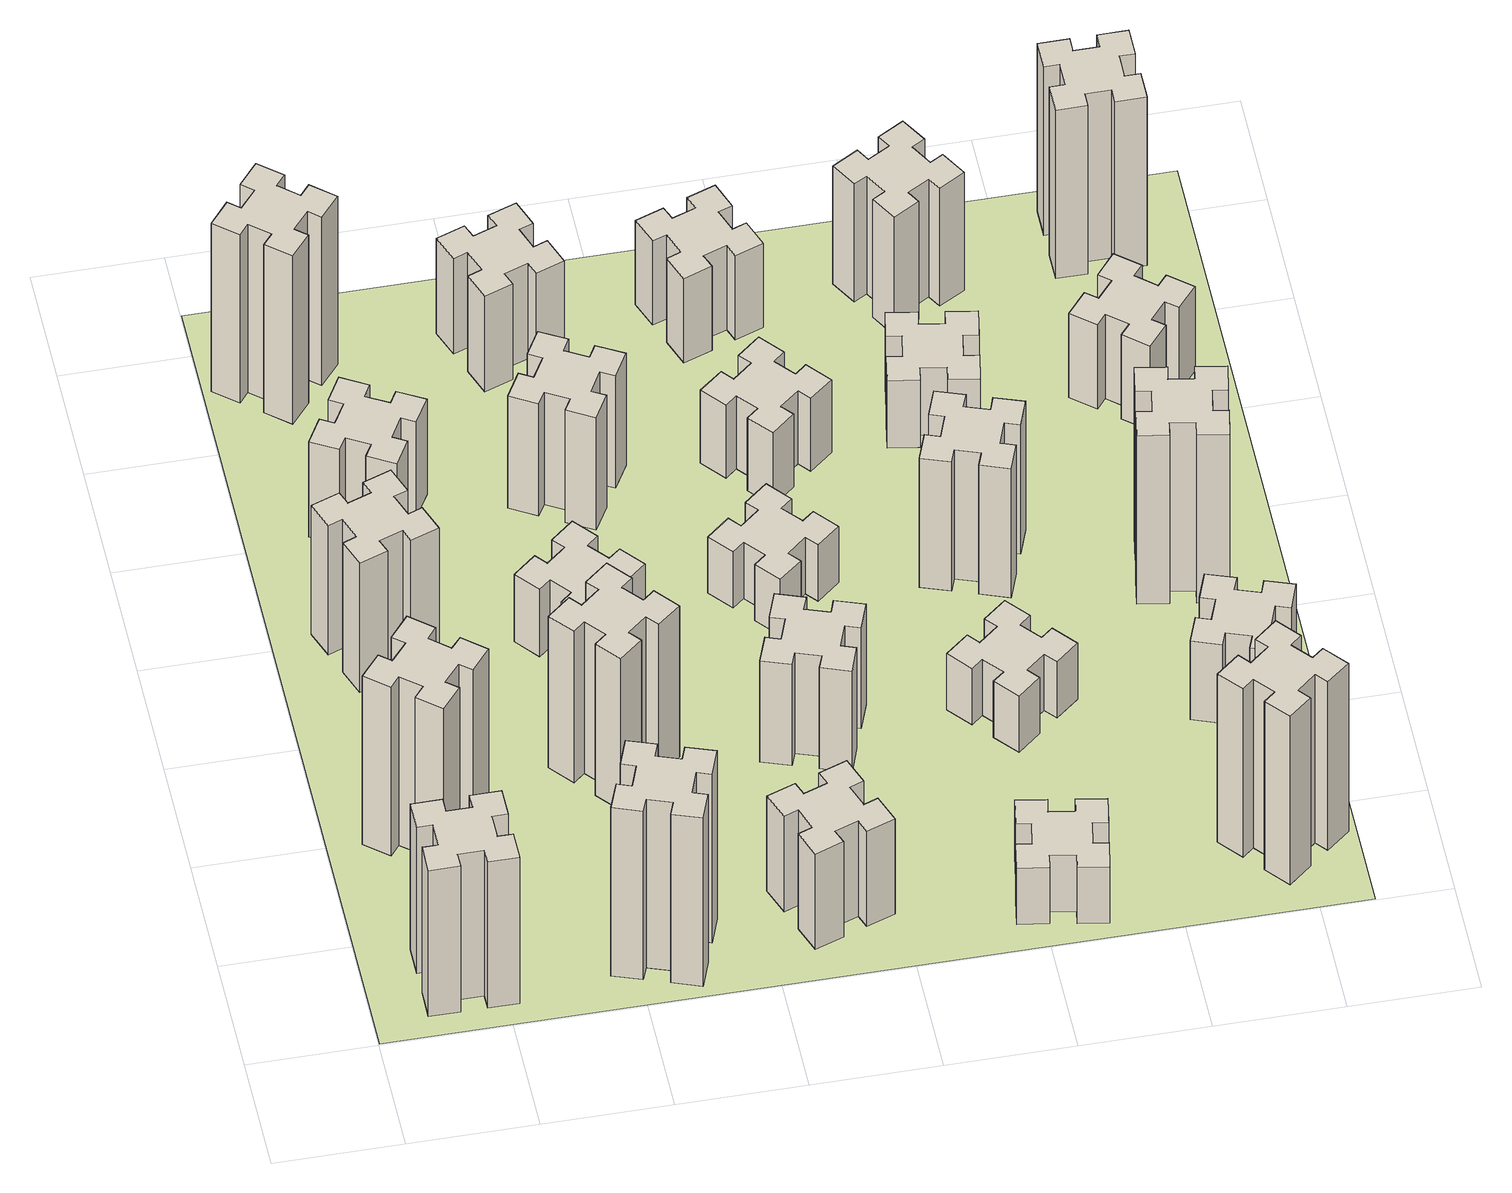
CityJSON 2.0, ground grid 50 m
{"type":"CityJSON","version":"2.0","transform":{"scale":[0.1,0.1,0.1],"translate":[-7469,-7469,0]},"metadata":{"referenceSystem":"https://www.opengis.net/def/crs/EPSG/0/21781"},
"CityObjects":{
"building1":{"type":"Building","attributes":{"class":"1000","function":"1000","usage":"1000","yearOfConstruction":2016,"roofType":"1000","measuredHeight":78,"storeysAboveGround":30,"storeysBelowGround":0},"geometry":[{"type":"Solid","lod":"1","boundaries":[[[[0,1,2,3,4,5,6,7,8,9,10,11,12,13,14,15,16,17,18,19]],[[17,16,20,21]],[[16,15,22,20]],[[15,14,23,22]],[[14,13,24,23]],[[13,12,25,24]],[[12,11,26,25]],[[11,10,27,26]],[[10,9,28,27]],[[9,8,29,28]],[[8,7,30,29]],[[7,6,31,30]],[[6,5,32,31]],[[5,4,33,32]],[[4,3,34,33]],[[3,2,35,34]],[[2,1,36,35]],[[1,0,37,36]],[[0,19,38,37]],[[19,18,39,38]],[[18,17,21,39]],[[24,25,26,27,28,29,30,31,32,33,34,35,36,37,38,39,21,20,22,23]]]]}]},
"building2":{"type":"Building","attributes":{"class":"1000","function":"1000","usage":"1000","yearOfConstruction":2016,"roofType":"1000","measuredHeight":90,"storeysAboveGround":30,"storeysBelowGround":0},"geometry":[{"type":"Solid","lod":"1","boundaries":[[[[40,41,42,43,44,45,46,47,48,49,50,51,52,53,54,55,56,57,58,59]],[[57,56,60,61]],[[56,55,62,60]],[[55,54,63,62]],[[54,53,64,63]],[[53,52,65,64]],[[52,51,66,65]],[[51,50,67,66]],[[50,49,68,67]],[[49,48,69,68]],[[48,47,70,69]],[[47,46,71,70]],[[46,45,72,71]],[[45,44,73,72]],[[44,43,74,73]],[[43,42,75,74]],[[42,41,76,75]],[[41,40,77,76]],[[40,59,78,77]],[[59,58,79,78]],[[58,57,61,79]],[[64,65,66,67,68,69,70,71,72,73,74,75,76,77,78,79,61,60,62,63]]]]}]},
"building3":{"type":"Building","attributes":{"class":"1000","function":"1000","usage":"1000","yearOfConstruction":2016,"roofType":"1000","measuredHeight":69,"storeysAboveGround":30,"storeysBelowGround":0},"geometry":[{"type":"Solid","lod":"1","boundaries":[[[[80,81,82,83,84,85,86,87,88,89,90,91,92,93,94,95,96,97,98,99]],[[97,96,100,101]],[[96,95,102,100]],[[95,94,103,102]],[[94,93,104,103]],[[93,92,105,104]],[[92,91,106,105]],[[91,90,107,106]],[[90,89,108,107]],[[89,88,109,108]],[[88,87,110,109]],[[87,86,111,110]],[[86,85,112,111]],[[85,84,113,112]],[[84,83,114,113]],[[83,82,115,114]],[[82,81,116,115]],[[81,80,117,116]],[[80,99,118,117]],[[99,98,119,118]],[[98,97,101,119]],[[104,105,106,107,108,109,110,111,112,113,114,115,116,117,118,119,101,100,102,103]]]]}]},
"building4":{"type":"Building","attributes":{"class":"1000","function":"1000","usage":"1000","yearOfConstruction":2016,"roofType":"1000","measuredHeight":90,"storeysAboveGround":30,"storeysBelowGround":0},"geometry":[{"type":"Solid","lod":"1","boundaries":[[[[120,121,122,123,124,125,126,127,128,129,130,131,132,133,134,135,136,137,138,139]],[[137,136,140,141]],[[136,135,142,140]],[[135,134,143,142]],[[134,133,144,143]],[[133,132,145,144]],[[132,131,146,145]],[[131,130,147,146]],[[130,129,148,147]],[[129,128,149,148]],[[128,127,150,149]],[[127,126,151,150]],[[126,125,152,151]],[[125,124,153,152]],[[124,123,154,153]],[[123,122,155,154]],[[122,121,156,155]],[[121,120,157,156]],[[120,139,158,157]],[[139,138,159,158]],[[138,137,141,159]],[[144,145,146,147,148,149,150,151,152,153,154,155,156,157,158,159,141,140,142,143]]]]}]},
"building5":{"type":"Building","attributes":{"class":"1000","function":"1000","usage":"1000","yearOfConstruction":2016,"roofType":"1000","measuredHeight":51,"storeysAboveGround":30,"storeysBelowGround":0},"geometry":[{"type":"Solid","lod":"1","boundaries":[[[[160,161,162,163,164,165,166,167,168,169,170,171,172,173,174,175,176,177,178,179]],[[177,176,180,181]],[[176,175,182,180]],[[175,174,183,182]],[[174,173,184,183]],[[173,172,185,184]],[[172,171,186,185]],[[171,170,187,186]],[[170,169,188,187]],[[169,168,189,188]],[[168,167,190,189]],[[167,166,191,190]],[[166,165,192,191]],[[165,164,193,192]],[[164,163,194,193]],[[163,162,195,194]],[[162,161,196,195]],[[161,160,197,196]],[[160,179,198,197]],[[179,178,199,198]],[[178,177,181,199]],[[184,185,186,187,188,189,190,191,192,193,194,195,196,197,198,199,181,180,182,183]]]]}]},
"building6":{"type":"Building","attributes":{"class":"1000","function":"1000","usage":"1000","yearOfConstruction":2016,"roofType":"1000","measuredHeight":90,"storeysAboveGround":30,"storeysBelowGround":0},"geometry":[{"type":"Solid","lod":"1","boundaries":[[[[200,201,202,203,204,205,206,207,208,209,210,211,212,213,214,215,216,217,218,219]],[[217,216,220,221]],[[216,215,222,220]],[[215,214,223,222]],[[214,213,224,223]],[[213,212,225,224]],[[212,211,226,225]],[[211,210,227,226]],[[210,209,228,227]],[[209,208,229,228]],[[208,207,230,229]],[[207,206,231,230]],[[206,205,232,231]],[[205,204,233,232]],[[204,203,234,233]],[[203,202,235,234]],[[202,201,236,235]],[[201,200,237,236]],[[200,219,238,237]],[[219,218,239,238]],[[218,217,221,239]],[[224,225,226,227,228,229,230,231,232,233,234,235,236,237,238,239,221,220,222,223]]]]}]},
"building7":{"type":"Building","attributes":{"class":"1000","function":"1000","usage":"1000","yearOfConstruction":2016,"roofType":"1000","measuredHeight":81,"storeysAboveGround":30,"storeysBelowGround":0},"geometry":[{"type":"Solid","lod":"1","boundaries":[[[[240,241,242,243,244,245,246,247,248,249,250,251,252,253,254,255,256,257,258,259]],[[257,256,260,261]],[[256,255,262,260]],[[255,254,263,262]],[[254,253,264,263]],[[253,252,265,264]],[[252,251,266,265]],[[251,250,267,266]],[[250,249,268,267]],[[249,248,269,268]],[[248,247,270,269]],[[247,246,271,270]],[[246,245,272,271]],[[245,244,273,272]],[[244,243,274,273]],[[243,242,275,274]],[[242,241,276,275]],[[241,240,277,276]],[[240,259,278,277]],[[259,258,279,278]],[[258,257,261,279]],[[264,265,266,267,268,269,270,271,272,273,274,275,276,277,278,279,261,260,262,263]]]]}]},
"building8":{"type":"Building","attributes":{"class":"1000","function":"1000","usage":"1000","yearOfConstruction":2016,"roofType":"1000","measuredHeight":36,"storeysAboveGround":30,"storeysBelowGround":0},"geometry":[{"type":"Solid","lod":"1","boundaries":[[[[280,281,282,283,284,285,286,287,288,289,290,291,292,293,294,295,296,297,298,299]],[[297,296,300,301]],[[296,295,302,300]],[[295,294,303,302]],[[294,293,304,303]],[[293,292,305,304]],[[292,291,306,305]],[[291,290,307,306]],[[290,289,308,307]],[[289,288,309,308]],[[288,287,310,309]],[[287,286,311,310]],[[286,285,312,311]],[[285,284,313,312]],[[284,283,314,313]],[[283,282,315,314]],[[282,281,316,315]],[[281,280,317,316]],[[280,299,318,317]],[[299,298,319,318]],[[298,297,301,319]],[[304,305,306,307,308,309,310,311,312,313,314,315,316,317,318,319,301,300,302,303]]]]}]},
"building9":{"type":"Building","attributes":{"class":"1000","function":"1000","usage":"1000","yearOfConstruction":2016,"roofType":"1000","measuredHeight":51,"storeysAboveGround":30,"storeysBelowGround":0},"geometry":[{"type":"Solid","lod":"1","boundaries":[[[[320,321,322,323,324,325,326,327,328,329,330,331,332,333,334,335,336,337,338,339]],[[337,336,340,341]],[[336,335,342,340]],[[335,334,343,342]],[[334,333,344,343]],[[333,332,345,344]],[[332,331,346,345]],[[331,330,347,346]],[[330,329,348,347]],[[329,328,349,348]],[[328,327,350,349]],[[327,326,351,350]],[[326,325,352,351]],[[325,324,353,352]],[[324,323,354,353]],[[323,322,355,354]],[[322,321,356,355]],[[321,320,357,356]],[[320,339,358,357]],[[339,338,359,358]],[[338,337,341,359]],[[344,345,346,347,348,349,350,351,352,353,354,355,356,357,358,359,341,340,342,343]]]]}]},
"building10":{"type":"Building","attributes":{"class":"1000","function":"1000","usage":"1000","yearOfConstruction":2016,"roofType":"1000","measuredHeight":60,"storeysAboveGround":30,"storeysBelowGround":0},"geometry":[{"type":"Solid","lod":"1","boundaries":[[[[360,361,362,363,364,365,366,367,368,369,370,371,372,373,374,375,376,377,378,379]],[[377,376,380,381]],[[376,375,382,380]],[[375,374,383,382]],[[374,373,384,383]],[[373,372,385,384]],[[372,371,386,385]],[[371,370,387,386]],[[370,369,388,387]],[[369,368,389,388]],[[368,367,390,389]],[[367,366,391,390]],[[366,365,392,391]],[[365,364,393,392]],[[364,363,394,393]],[[363,362,395,394]],[[362,361,396,395]],[[361,360,397,396]],[[360,379,398,397]],[[379,378,399,398]],[[378,377,381,399]],[[384,385,386,387,388,389,390,391,392,393,394,395,396,397,398,399,381,380,382,383]]]]}]},
"building11":{"type":"Building","attributes":{"class":"1000","function":"1000","usage":"1000","yearOfConstruction":2016,"roofType":"1000","measuredHeight":51,"storeysAboveGround":30,"storeysBelowGround":0},"geometry":[{"type":"Solid","lod":"1","boundaries":[[[[400,401,402,403,404,405,406,407,408,409,410,411,412,413,414,415,416,417,418,419]],[[417,416,420,421]],[[416,415,422,420]],[[415,414,423,422]],[[414,413,424,423]],[[413,412,425,424]],[[412,411,426,425]],[[411,410,427,426]],[[410,409,428,427]],[[409,408,429,428]],[[408,407,430,429]],[[407,406,431,430]],[[406,405,432,431]],[[405,404,433,432]],[[404,403,434,433]],[[403,402,435,434]],[[402,401,436,435]],[[401,400,437,436]],[[400,419,438,437]],[[419,418,439,438]],[[418,417,421,439]],[[424,425,426,427,428,429,430,431,432,433,434,435,436,437,438,439,421,420,422,423]]]]}]},
"building12":{"type":"Building","attributes":{"class":"1000","function":"1000","usage":"1000","yearOfConstruction":2016,"roofType":"1000","measuredHeight":54,"storeysAboveGround":30,"storeysBelowGround":0},"geometry":[{"type":"Solid","lod":"1","boundaries":[[[[440,441,442,443,444,445,446,447,448,449,450,451,452,453,454,455,456,457,458,459]],[[457,456,460,461]],[[456,455,462,460]],[[455,454,463,462]],[[454,453,464,463]],[[453,452,465,464]],[[452,451,466,465]],[[451,450,467,466]],[[450,449,468,467]],[[449,448,469,468]],[[448,447,470,469]],[[447,446,471,470]],[[446,445,472,471]],[[445,444,473,472]],[[444,443,474,473]],[[443,442,475,474]],[[442,441,476,475]],[[441,440,477,476]],[[440,459,478,477]],[[459,458,479,478]],[[458,457,461,479]],[[464,465,466,467,468,469,470,471,472,473,474,475,476,477,478,479,461,460,462,463]]]]}]},
"building13":{"type":"Building","attributes":{"class":"1000","function":"1000","usage":"1000","yearOfConstruction":2016,"roofType":"1000","measuredHeight":30,"storeysAboveGround":30,"storeysBelowGround":0},"geometry":[{"type":"Solid","lod":"1","boundaries":[[[[480,481,482,483,484,485,486,487,488,489,490,491,492,493,494,495,496,497,498,499]],[[497,496,500,501]],[[496,495,502,500]],[[495,494,503,502]],[[494,493,504,503]],[[493,492,505,504]],[[492,491,506,505]],[[491,490,507,506]],[[490,489,508,507]],[[489,488,509,508]],[[488,487,510,509]],[[487,486,511,510]],[[486,485,512,511]],[[485,484,513,512]],[[484,483,514,513]],[[483,482,515,514]],[[482,481,516,515]],[[481,480,517,516]],[[480,499,518,517]],[[499,498,519,518]],[[498,497,501,519]],[[504,505,506,507,508,509,510,511,512,513,514,515,516,517,518,519,501,500,502,503]]]]}]},
"building14":{"type":"Building","attributes":{"class":"1000","function":"1000","usage":"1000","yearOfConstruction":2016,"roofType":"1000","measuredHeight":30,"storeysAboveGround":30,"storeysBelowGround":0},"geometry":[{"type":"Solid","lod":"1","boundaries":[[[[520,521,522,523,524,525,526,527,528,529,530,531,532,533,534,535,536,537,538,539]],[[537,536,540,541]],[[536,535,542,540]],[[535,534,543,542]],[[534,533,544,543]],[[533,532,545,544]],[[532,531,546,545]],[[531,530,547,546]],[[530,529,548,547]],[[529,528,549,548]],[[528,527,550,549]],[[527,526,551,550]],[[526,525,552,551]],[[525,524,553,552]],[[524,523,554,553]],[[523,522,555,554]],[[522,521,556,555]],[[521,520,557,556]],[[520,539,558,557]],[[539,538,559,558]],[[538,537,541,559]],[[544,545,546,547,548,549,550,551,552,553,554,555,556,557,558,559,541,540,542,543]]]]}]},
"building15":{"type":"Building","attributes":{"class":"1000","function":"1000","usage":"1000","yearOfConstruction":2016,"roofType":"1000","measuredHeight":39,"storeysAboveGround":30,"storeysBelowGround":0},"geometry":[{"type":"Solid","lod":"1","boundaries":[[[[560,561,562,563,564,565,566,567,568,569,570,571,572,573,574,575,576,577,578,579]],[[577,576,580,581]],[[576,575,582,580]],[[575,574,583,582]],[[574,573,584,583]],[[573,572,585,584]],[[572,571,586,585]],[[571,570,587,586]],[[570,569,588,587]],[[569,568,589,588]],[[568,567,590,589]],[[567,566,591,590]],[[566,565,592,591]],[[565,564,593,592]],[[564,563,594,593]],[[563,562,595,594]],[[562,561,596,595]],[[561,560,597,596]],[[560,579,598,597]],[[579,578,599,598]],[[578,577,581,599]],[[584,585,586,587,588,589,590,591,592,593,594,595,596,597,598,599,581,580,582,583]]]]}]},
"building16":{"type":"Building","attributes":{"class":"1000","function":"1000","usage":"1000","yearOfConstruction":2016,"roofType":"1000","measuredHeight":45,"storeysAboveGround":30,"storeysBelowGround":0},"geometry":[{"type":"Solid","lod":"1","boundaries":[[[[600,601,602,603,604,605,606,607,608,609,610,611,612,613,614,615,616,617,618,619]],[[617,616,620,621]],[[616,615,622,620]],[[615,614,623,622]],[[614,613,624,623]],[[613,612,625,624]],[[612,611,626,625]],[[611,610,627,626]],[[610,609,628,627]],[[609,608,629,628]],[[608,607,630,629]],[[607,606,631,630]],[[606,605,632,631]],[[605,604,633,632]],[[604,603,634,633]],[[603,602,635,634]],[[602,601,636,635]],[[601,600,637,636]],[[600,619,638,637]],[[619,618,639,638]],[[618,617,621,639]],[[624,625,626,627,628,629,630,631,632,633,634,635,636,637,638,639,621,620,622,623]]]]}]},
"building17":{"type":"Building","attributes":{"class":"1000","function":"1000","usage":"1000","yearOfConstruction":2016,"roofType":"1000","measuredHeight":30,"storeysAboveGround":30,"storeysBelowGround":0},"geometry":[{"type":"Solid","lod":"1","boundaries":[[[[640,641,642,643,644,645,646,647,648,649,650,651,652,653,654,655,656,657,658,659]],[[657,656,660,661]],[[656,655,662,660]],[[655,654,663,662]],[[654,653,664,663]],[[653,652,665,664]],[[652,651,666,665]],[[651,650,667,666]],[[650,649,668,667]],[[649,648,669,668]],[[648,647,670,669]],[[647,646,671,670]],[[646,645,672,671]],[[645,644,673,672]],[[644,643,674,673]],[[643,642,675,674]],[[642,641,676,675]],[[641,640,677,676]],[[640,659,678,677]],[[659,658,679,678]],[[658,657,661,679]],[[664,665,666,667,668,669,670,671,672,673,674,675,676,677,678,679,661,660,662,663]]]]}]},
"building18":{"type":"Building","attributes":{"class":"1000","function":"1000","usage":"1000","yearOfConstruction":2016,"roofType":"1000","measuredHeight":69,"storeysAboveGround":30,"storeysBelowGround":0},"geometry":[{"type":"Solid","lod":"1","boundaries":[[[[680,681,682,683,684,685,686,687,688,689,690,691,692,693,694,695,696,697,698,699]],[[697,696,700,701]],[[696,695,702,700]],[[695,694,703,702]],[[694,693,704,703]],[[693,692,705,704]],[[692,691,706,705]],[[691,690,707,706]],[[690,689,708,707]],[[689,688,709,708]],[[688,687,710,709]],[[687,686,711,710]],[[686,685,712,711]],[[685,684,713,712]],[[684,683,714,713]],[[683,682,715,714]],[[682,681,716,715]],[[681,680,717,716]],[[680,699,718,717]],[[699,698,719,718]],[[698,697,701,719]],[[704,705,706,707,708,709,710,711,712,713,714,715,716,717,718,719,701,700,702,703]]]]}]},
"building19":{"type":"Building","attributes":{"class":"1000","function":"1000","usage":"1000","yearOfConstruction":2016,"roofType":"1000","measuredHeight":36,"storeysAboveGround":30,"storeysBelowGround":0},"geometry":[{"type":"Solid","lod":"1","boundaries":[[[[720,721,722,723,724,725,726,727,728,729,730,731,732,733,734,735,736,737,738,739]],[[737,736,740,741]],[[736,735,742,740]],[[735,734,743,742]],[[734,733,744,743]],[[733,732,745,744]],[[732,731,746,745]],[[731,730,747,746]],[[730,729,748,747]],[[729,728,749,748]],[[728,727,750,749]],[[727,726,751,750]],[[726,725,752,751]],[[725,724,753,752]],[[724,723,754,753]],[[723,722,755,754]],[[722,721,756,755]],[[721,720,757,756]],[[720,739,758,757]],[[739,738,759,758]],[[738,737,741,759]],[[744,745,746,747,748,749,750,751,752,753,754,755,756,757,758,759,741,740,742,743]]]]}]},
"building20":{"type":"Building","attributes":{"class":"1000","function":"1000","usage":"1000","yearOfConstruction":2016,"roofType":"1000","measuredHeight":90,"storeysAboveGround":30,"storeysBelowGround":0},"geometry":[{"type":"Solid","lod":"1","boundaries":[[[[760,761,762,763,764,765,766,767,768,769,770,771,772,773,774,775,776,777,778,779]],[[777,776,780,781]],[[776,775,782,780]],[[775,774,783,782]],[[774,773,784,783]],[[773,772,785,784]],[[772,771,786,785]],[[771,770,787,786]],[[770,769,788,787]],[[769,768,789,788]],[[768,767,790,789]],[[767,766,791,790]],[[766,765,792,791]],[[765,764,793,792]],[[764,763,794,793]],[[763,762,795,794]],[[762,761,796,795]],[[761,760,797,796]],[[760,779,798,797]],[[779,778,799,798]],[[778,777,781,799]],[[784,785,786,787,788,789,790,791,792,793,794,795,796,797,798,799,781,780,782,783]]]]}]},
"building21":{"type":"Building","attributes":{"class":"1000","function":"1000","usage":"1000","yearOfConstruction":2016,"roofType":"1000","measuredHeight":63,"storeysAboveGround":30,"storeysBelowGround":0},"geometry":[{"type":"Solid","lod":"1","boundaries":[[[[800,801,802,803,804,805,806,807,808,809,810,811,812,813,814,815,816,817,818,819]],[[817,816,820,821]],[[816,815,822,820]],[[815,814,823,822]],[[814,813,824,823]],[[813,812,825,824]],[[812,811,826,825]],[[811,810,827,826]],[[810,809,828,827]],[[809,808,829,828]],[[808,807,830,829]],[[807,806,831,830]],[[806,805,832,831]],[[805,804,833,832]],[[804,803,834,833]],[[803,802,835,834]],[[802,801,836,835]],[[801,800,837,836]],[[800,819,838,837]],[[819,818,839,838]],[[818,817,821,839]],[[824,825,826,827,828,829,830,831,832,833,834,835,836,837,838,839,821,820,822,823]]]]}]},
"building22":{"type":"Building","attributes":{"class":"1000","function":"1000","usage":"1000","yearOfConstruction":2016,"roofType":"1000","measuredHeight":42,"storeysAboveGround":30,"storeysBelowGround":0},"geometry":[{"type":"Solid","lod":"1","boundaries":[[[[840,841,842,843,844,845,846,847,848,849,850,851,852,853,854,855,856,857,858,859]],[[857,856,860,861]],[[856,855,862,860]],[[855,854,863,862]],[[854,853,864,863]],[[853,852,865,864]],[[852,851,866,865]],[[851,850,867,866]],[[850,849,868,867]],[[849,848,869,868]],[[848,847,870,869]],[[847,846,871,870]],[[846,845,872,871]],[[845,844,873,872]],[[844,843,874,873]],[[843,842,875,874]],[[842,841,876,875]],[[841,840,877,876]],[[840,859,878,877]],[[859,858,879,878]],[[858,857,861,879]],[[864,865,866,867,868,869,870,871,872,873,874,875,876,877,878,879,861,860,862,863]]]]}]},
"building23":{"type":"Building","attributes":{"class":"1000","function":"1000","usage":"1000","yearOfConstruction":2016,"roofType":"1000","measuredHeight":90,"storeysAboveGround":30,"storeysBelowGround":0},"geometry":[{"type":"Solid","lod":"1","boundaries":[[[[880,881,882,883,884,885,886,887,888,889,890,891,892,893,894,895,896,897,898,899]],[[897,896,900,901]],[[896,895,902,900]],[[895,894,903,902]],[[894,893,904,903]],[[893,892,905,904]],[[892,891,906,905]],[[891,890,907,906]],[[890,889,908,907]],[[889,888,909,908]],[[888,887,910,909]],[[887,886,911,910]],[[886,885,912,911]],[[885,884,913,912]],[[884,883,914,913]],[[883,882,915,914]],[[882,881,916,915]],[[881,880,917,916]],[[880,899,918,917]],[[899,898,919,918]],[[898,897,901,919]],[[904,905,906,907,908,909,910,911,912,913,914,915,916,917,918,919,901,900,902,903]]]]}]},
"building24":{"type":"Building","attributes":{"class":"1000","function":"1000","usage":"1000","yearOfConstruction":2016,"roofType":"1000","measuredHeight":45,"storeysAboveGround":30,"storeysBelowGround":0},"geometry":[{"type":"Solid","lod":"1","boundaries":[[[[920,921,922,923,924,925,926,927,928,929,930,931,932,933,934,935,936,937,938,939]],[[937,936,940,941]],[[936,935,942,940]],[[935,934,943,942]],[[934,933,944,943]],[[933,932,945,944]],[[932,931,946,945]],[[931,930,947,946]],[[930,929,948,947]],[[929,928,949,948]],[[928,927,950,949]],[[927,926,951,950]],[[926,925,952,951]],[[925,924,953,952]],[[924,923,954,953]],[[923,922,955,954]],[[922,921,956,955]],[[921,920,957,956]],[[920,939,958,957]],[[939,938,959,958]],[[938,937,941,959]],[[944,945,946,947,948,949,950,951,952,953,954,955,956,957,958,959,941,940,942,943]]]]}]},
"building25":{"type":"Building","attributes":{"class":"1000","function":"1000","usage":"1000","yearOfConstruction":2016,"roofType":"1000","measuredHeight":90,"storeysAboveGround":30,"storeysBelowGround":0},"geometry":[{"type":"Solid","lod":"1","boundaries":[[[[960,961,962,963,964,965,966,967,968,969,970,971,972,973,974,975,976,977,978,979]],[[977,976,980,981]],[[976,975,982,980]],[[975,974,983,982]],[[974,973,984,983]],[[973,972,985,984]],[[972,971,986,985]],[[971,970,987,986]],[[970,969,988,987]],[[969,968,989,988]],[[968,967,990,989]],[[967,966,991,990]],[[966,965,992,991]],[[965,964,993,992]],[[964,963,994,993]],[[963,962,995,994]],[[962,961,996,995]],[[961,960,997,996]],[[960,979,998,997]],[[979,978,999,998]],[[978,977,981,999]],[[984,985,986,987,988,989,990,991,992,993,994,995,996,997,998,999,981,980,982,983]]]]}]},
"landuse1":{"type":"LandUse","attributes":{"name":"plot1","function":"1010"},"geometry":[{"type":"MultiSurface","lod":"1","boundaries":[[[1000,1001,1002,1003]]]}]}
},
"vertices":[
[265,325,0],[265,225,0],[205,225,0],[205,105,0],[325,105,0],[325,165,0],[425,165,0],[425,105,0],[545,105,0],[545,225,0],[485,225,0],[485,325,0],[545,325,0],[545,445,0],[425,445,0],[425,385,0],[325,385,0],[325,445,0],[205,445,0],[205,325,0],[325,385,780],[325,445,780],[425,385,780],[425,445,780],[545,445,780],[545,325,780],[485,325,780],[485,225,780],[545,225,780],[545,105,780],[425,105,780],[425,165,780],[325,165,780],[325,105,780],[205,105,780],[205,225,780],[265,225,780],[265,325,780],[205,325,780],[205,445,780],
[484,1067,0],[408,1132,0],[446,1178,0],[354,1255,0],[277,1163,0],[323,1124,0],[259,1048,0],[213,1086,0],[136,994,0],[228,917,0],[266,963,0],[343,899,0],[304,853,0],[396,776,0],[473,868,0],[427,906,0],[492,983,0],[538,944,0],[615,1036,0],[523,1113,0],[492,983,900],[538,944,900],[427,906,900],[473,868,900],[396,776,900],[304,853,900],[343,899,900],[266,963,900],[228,917,900],[136,994,900],[213,1086,900],[259,1048,900],[323,1124,900],[277,1163,900],[354,1255,900],[446,1178,900],[408,1132,900],[484,1067,900],[523,1113,900],[615,1036,900],
[366,1835,0],[460,1869,0],[480,1813,0],[593,1854,0],[552,1967,0],[496,1946,0],[462,2040,0],[518,2060,0],[477,2173,0],[364,2132,0],[385,2076,0],[291,2042,0],[270,2098,0],[157,2057,0],[199,1944,0],[255,1965,0],[289,1871,0],[233,1850,0],[274,1737,0],[387,1779,0],[289,1871,690],[233,1850,690],[255,1965,690],[199,1944,690],[157,2057,690],[270,2098,690],[291,2042,690],[385,2076,690],[364,2132,690],[477,2173,690],[518,2060,690],[462,2040,690],[496,1946,690],[552,1967,690],[593,1854,690],[480,1813,690],[460,1869,690],[366,1835,690],[387,1779,690],[274,1737,690],
[1029,360,0],[995,266,0],[939,287,0],[897,174,0],[1010,133,0],[1031,189,0],[1125,155,0],[1104,99,0],[1217,57,0],[1258,170,0],[1202,191,0],[1236,285,0],[1292,264,0],[1333,377,0],[1220,418,0],[1200,362,0],[1106,396,0],[1127,452,0],[1014,493,0],[973,380,0],[1106,396,900],[1127,452,900],[1200,362,900],[1220,418,900],[1333,377,900],[1292,264,900],[1236,285,900],[1202,191,900],[1258,170,900],[1217,57,900],[1104,99,900],[1125,155,900],[1031,189,900],[1010,133,900],[897,174,900],[939,287,900],[995,266,900],[1029,360,900],[973,380,900],[1014,493,900],
[546,2497,0],[596,2584,0],[648,2554,0],[708,2658,0],[604,2718,0],[574,2666,0],[487,2716,0],[517,2768,0],[413,2828,0],[353,2724,0],[405,2694,0],[355,2607,0],[303,2637,0],[243,2533,0],[347,2473,0],[377,2525,0],[464,2475,0],[434,2423,0],[538,2363,0],[598,2467,0],[464,2475,510],[434,2423,510],[377,2525,510],[347,2473,510],[243,2533,510],[303,2637,510],[355,2607,510],[405,2694,510],[353,2724,510],[413,2828,510],[517,2768,510],[487,2716,510],[574,2666,510],[604,2718,510],[708,2658,510],[648,2554,510],[596,2584,510],[546,2497,510],[598,2467,510],[538,2363,510],
[384,3387,0],[308,3452,0],[346,3498,0],[254,3575,0],[177,3483,0],[223,3444,0],[159,3368,0],[113,3406,0],[36,3314,0],[128,3237,0],[166,3283,0],[243,3219,0],[204,3173,0],[296,3096,0],[373,3188,0],[327,3226,0],[392,3303,0],[438,3264,0],[515,3356,0],[423,3433,0],[392,3303,900],[438,3264,900],[327,3226,900],[373,3188,900],[296,3096,900],[204,3173,900],[243,3219,900],[166,3283,900],[128,3237,900],[36,3314,900],[113,3406,900],[159,3368,900],[223,3444,900],[177,3483,900],[254,3575,900],[346,3498,900],[308,3452,900],[384,3387,900],[423,3433,900],[515,3356,900],
[1083,1332,0],[1006,1267,0],[968,1313,0],[876,1236,0],[953,1144,0],[999,1183,0],[1063,1106,0],[1017,1068,0],[1094,976,0],[1186,1053,0],[1148,1099,0],[1224,1163,0],[1263,1117,0],[1355,1194,0],[1278,1286,0],[1232,1248,0],[1167,1324,0],[1213,1363,0],[1136,1455,0],[1044,1378,0],[1167,1324,810],[1213,1363,810],[1232,1248,810],[1278,1286,810],[1355,1194,810],[1263,1117,810],[1224,1163,810],[1148,1099,810],[1186,1053,810],[1094,976,810],[1017,1068,810],[1063,1106,810],[999,1183,810],[953,1144,810],[876,1236,810],[968,1313,810],[1006,1267,810],[1083,1332,810],[1044,1378,810],[1136,1455,810],
[1083,1972,0],[1006,1907,0],[968,1953,0],[876,1876,0],[953,1784,0],[999,1823,0],[1063,1746,0],[1017,1708,0],[1094,1616,0],[1186,1693,0],[1148,1739,0],[1224,1803,0],[1263,1757,0],[1355,1834,0],[1278,1926,0],[1232,1888,0],[1167,1964,0],[1213,2003,0],[1136,2095,0],[1044,2018,0],[1167,1964,360],[1213,2003,360],[1232,1888,360],[1278,1926,360],[1355,1834,360],[1263,1757,360],[1224,1803,360],[1148,1739,360],[1186,1693,360],[1094,1616,360],[1017,1708,360],[1063,1746,360],[999,1823,360],[953,1784,360],[876,1876,360],[968,1953,360],[1006,1907,360],[1083,1972,360],[1044,2018,360],[1136,2095,360],
[1765,496,0],[1671,462,0],[1650,518,0],[1537,477,0],[1579,364,0],[1635,385,0],[1669,291,0],[1613,270,0],[1654,157,0],[1767,199,0],[1746,255,0],[1840,289,0],[1860,233,0],[1973,274,0],[1932,387,0],[1876,366,0],[1842,460,0],[1898,480,0],[1857,593,0],[1744,552,0],[1842,460,510],[1898,480,510],[1876,366,510],[1932,387,510],[1973,274,510],[1860,233,510],[1840,289,510],[1746,255,510],[1767,199,510],[1654,157,510],[1613,270,510],[1669,291,510],[1635,385,510],[1579,364,510],[1537,477,510],[1650,518,510],[1671,462,510],[1765,496,510],[1744,552,510],[1857,593,510],
[1314,2666,0],[1227,2716,0],[1257,2768,0],[1153,2828,0],[1093,2724,0],[1145,2694,0],[1095,2607,0],[1043,2637,0],[983,2533,0],[1087,2473,0],[1117,2525,0],[1204,2475,0],[1174,2423,0],[1278,2363,0],[1338,2467,0],[1286,2497,0],[1336,2584,0],[1388,2554,0],[1448,2658,0],[1344,2718,0],[1336,2584,600],[1388,2554,600],[1286,2497,600],[1338,2467,600],[1278,2363,600],[1174,2423,600],[1204,2475,600],[1117,2525,600],[1087,2473,600],[983,2533,600],[1043,2637,600],[1095,2607,600],[1145,2694,600],[1093,2724,600],[1153,2828,600],[1257,2768,600],[1227,2716,600],[1314,2666,600],[1344,2718,600],[1448,2658,600],
[1125,3456,0],[1031,3422,0],[1010,3478,0],[897,3437,0],[939,3324,0],[995,3345,0],[1029,3251,0],[973,3230,0],[1014,3117,0],[1127,3159,0],[1106,3215,0],[1200,3249,0],[1220,3193,0],[1333,3234,0],[1292,3347,0],[1236,3326,0],[1202,3420,0],[1258,3440,0],[1217,3553,0],[1104,3512,0],[1202,3420,510],[1258,3440,510],[1236,3326,510],[1292,3347,510],[1333,3234,510],[1220,3193,510],[1200,3249,510],[1106,3215,510],[1127,3159,510],[1014,3117,510],[973,3230,510],[1029,3251,510],[995,3345,510],[939,3324,510],[897,3437,510],[1010,3478,510],[1031,3422,510],[1125,3456,510],[1104,3512,510],[1217,3553,510],
[1769,1300,0],[1735,1206,0],[1679,1227,0],[1637,1114,0],[1750,1073,0],[1771,1129,0],[1865,1095,0],[1844,1039,0],[1957,997,0],[1998,1110,0],[1942,1131,0],[1976,1225,0],[2032,1204,0],[2073,1317,0],[1960,1358,0],[1940,1302,0],[1846,1336,0],[1867,1392,0],[1754,1433,0],[1713,1320,0],[1846,1336,540],[1867,1392,540],[1940,1302,540],[1960,1358,540],[2073,1317,540],[2032,1204,540],[1976,1225,540],[1942,1131,540],[1998,1110,540],[1957,997,540],[1844,1039,540],[1865,1095,540],[1771,1129,540],[1750,1073,540],[1637,1114,540],[1679,1227,540],[1735,1206,540],[1769,1300,540],[1713,1320,540],[1754,1433,540],
[1972,1988,0],[1907,2064,0],[1953,2103,0],[1876,2195,0],[1784,2118,0],[1823,2072,0],[1746,2007,0],[1708,2053,0],[1616,1976,0],[1693,1884,0],[1739,1923,0],[1803,1846,0],[1757,1808,0],[1834,1716,0],[1926,1793,0],[1888,1839,0],[1964,1903,0],[2003,1857,0],[2095,1934,0],[2018,2026,0],[1964,1903,300],[2003,1857,300],[1888,1839,300],[1926,1793,300],[1834,1716,300],[1757,1808,300],[1803,1846,300],[1739,1923,300],[1693,1884,300],[1616,1976,300],[1708,2053,300],[1746,2007,300],[1823,2072,300],[1784,2118,300],[1876,2195,300],[1953,2103,300],[1907,2064,300],[1972,1988,300],[2018,2026,300],[2095,1934,300],
[2496,344,0],[2478,245,0],[2419,256,0],[2398,137,0],[2517,117,0],[2527,176,0],[2625,158,0],[2615,99,0],[2733,78,0],[2754,197,0],[2695,207,0],[2712,305,0],[2771,295,0],[2792,413,0],[2674,434,0],[2664,375,0],[2565,392,0],[2576,451,0],[2457,472,0],[2437,354,0],[2565,392,300],[2576,451,300],[2664,375,300],[2674,434,300],[2792,413,300],[2771,295,300],[2712,305,300],[2695,207,300],[2754,197,300],[2733,78,300],[2615,99,300],[2625,158,300],[2527,176,300],[2517,117,300],[2398,137,300],[2419,256,300],[2478,245,300],[2496,344,300],[2437,354,300],[2457,472,300],
[1988,2479,0],[2064,2543,0],[2103,2497,0],[2195,2574,0],[2118,2666,0],[2072,2628,0],[2007,2704,0],[2053,2743,0],[1976,2835,0],[1884,2758,0],[1923,2712,0],[1846,2647,0],[1808,2693,0],[1716,2616,0],[1793,2524,0],[1839,2563,0],[1903,2486,0],[1857,2448,0],[1934,2356,0],[2026,2433,0],[1903,2486,390],[1857,2448,390],[1839,2563,390],[1793,2524,390],[1716,2616,390],[1808,2693,390],[1846,2647,390],[1923,2712,390],[1884,2758,390],[1976,2835,390],[2053,2743,390],[2007,2704,390],[2072,2628,390],[2118,2666,390],[2195,2574,390],[2103,2497,390],[2064,2543,390],[1988,2479,390],[2026,2433,390],[1934,2356,390],
[1865,3456,0],[1771,3422,0],[1750,3478,0],[1637,3437,0],[1679,3324,0],[1735,3345,0],[1769,3251,0],[1713,3230,0],[1754,3117,0],[1867,3159,0],[1846,3215,0],[1940,3249,0],[1960,3193,0],[2073,3234,0],[2032,3347,0],[1976,3326,0],[1942,3420,0],[1998,3440,0],[1957,3553,0],[1844,3512,0],[1942,3420,450],[1998,3440,450],[1976,3326,450],[2032,3347,450],[2073,3234,450],[1960,3193,450],[1940,3249,450],[1846,3215,450],[1867,3159,450],[1754,3117,450],[1713,3230,450],[1769,3251,450],[1735,3345,450],[1679,3324,450],[1637,3437,450],[1750,3478,450],[1771,3422,450],[1865,3456,450],[1844,3512,450],[1957,3553,450],
[2628,1099,0],[2704,1163,0],[2743,1117,0],[2835,1194,0],[2758,1286,0],[2712,1248,0],[2647,1324,0],[2693,1363,0],[2616,1455,0],[2524,1378,0],[2563,1332,0],[2486,1267,0],[2448,1313,0],[2356,1236,0],[2433,1144,0],[2479,1183,0],[2543,1106,0],[2497,1068,0],[2574,976,0],[2666,1053,0],[2543,1106,300],[2497,1068,300],[2479,1183,300],[2433,1144,300],[2356,1236,300],[2448,1313,300],[2486,1267,300],[2563,1332,300],[2524,1378,300],[2616,1455,300],[2693,1363,300],[2647,1324,300],[2712,1248,300],[2758,1286,300],[2835,1194,300],[2743,1117,300],[2704,1163,300],[2628,1099,300],[2666,1053,300],[2574,976,300],
[2682,1871,0],[2716,1965,0],[2772,1944,0],[2813,2057,0],[2700,2098,0],[2680,2042,0],[2586,2076,0],[2607,2132,0],[2494,2173,0],[2453,2060,0],[2509,2040,0],[2475,1946,0],[2419,1967,0],[2377,1854,0],[2490,1813,0],[2511,1869,0],[2605,1835,0],[2584,1779,0],[2697,1737,0],[2738,1850,0],[2605,1835,690],[2584,1779,690],[2511,1869,690],[2490,1813,690],[2377,1854,690],[2419,1967,690],[2475,1946,690],[2509,2040,690],[2453,2060,690],[2494,2173,690],[2607,2132,690],[2586,2076,690],[2680,2042,690],[2700,2098,690],[2813,2057,690],[2772,1944,690],[2716,1965,690],[2682,1871,690],[2738,1850,690],[2697,1737,690],
[2664,2795,0],[2565,2812,0],[2576,2871,0],[2457,2892,0],[2437,2774,0],[2496,2764,0],[2478,2665,0],[2419,2676,0],[2398,2557,0],[2517,2537,0],[2527,2596,0],[2625,2578,0],[2615,2519,0],[2733,2498,0],[2754,2617,0],[2695,2627,0],[2712,2725,0],[2771,2715,0],[2792,2833,0],[2674,2854,0],[2712,2725,360],[2771,2715,360],[2695,2627,360],[2754,2617,360],[2733,2498,360],[2615,2519,360],[2625,2578,360],[2527,2596,360],[2517,2537,360],[2398,2557,360],[2419,2676,360],[2478,2665,360],[2496,2764,360],[2437,2774,360],[2457,2892,360],[2576,2871,360],[2565,2812,360],[2664,2795,360],[2674,2854,360],[2792,2833,360],
[3468,259,0],[3544,323,0],[3583,277,0],[3675,354,0],[3598,446,0],[3552,408,0],[3487,484,0],[3533,523,0],[3456,615,0],[3364,538,0],[3403,492,0],[3326,427,0],[3288,473,0],[3196,396,0],[3273,304,0],[3319,343,0],[3383,266,0],[3337,228,0],[3414,136,0],[3506,213,0],[3383,266,900],[3337,228,900],[3319,343,900],[3273,304,900],[3196,396,900],[3288,473,900],[3326,427,900],[3403,492,900],[3364,538,900],[3456,615,900],[3533,523,900],[3487,484,900],[3552,408,900],[3598,446,900],[3675,354,900],[3583,277,900],[3544,323,900],[3468,259,900],[3506,213,900],[3414,136,900],
[2716,3347,0],[2666,3434,0],[2718,3464,0],[2658,3568,0],[2554,3508,0],[2584,3456,0],[2497,3406,0],[2467,3458,0],[2363,3398,0],[2423,3294,0],[2475,3324,0],[2525,3237,0],[2473,3207,0],[2533,3103,0],[2637,3163,0],[2607,3215,0],[2694,3265,0],[2724,3213,0],[2828,3273,0],[2768,3377,0],[2694,3265,630],[2724,3213,630],[2607,3215,630],[2637,3163,630],[2533,3103,630],[2473,3207,630],[2525,3237,630],[2475,3324,630],[2423,3294,630],[2363,3398,630],[2467,3458,630],[2497,3406,630],[2584,3456,630],[2554,3508,630],[2658,3568,630],[2718,3464,630],[2666,3434,630],[2716,3347,630],[2768,3377,630],[2828,3273,630],
[3351,1029,0],[3445,995,0],[3424,939,0],[3537,897,0],[3578,1010,0],[3522,1031,0],[3556,1125,0],[3612,1104,0],[3653,1217,0],[3540,1258,0],[3520,1202,0],[3426,1236,0],[3447,1292,0],[3334,1333,0],[3293,1220,0],[3349,1200,0],[3315,1106,0],[3259,1127,0],[3217,1014,0],[3330,973,0],[3315,1106,420],[3259,1127,420],[3349,1200,420],[3293,1220,420],[3334,1333,420],[3447,1292,420],[3426,1236,420],[3520,1202,420],[3540,1258,420],[3653,1217,420],[3612,1104,420],[3556,1125,420],[3522,1031,420],[3578,1010,420],[3537,897,420],[3424,939,420],[3445,995,420],[3351,1029,420],[3330,973,420],[3217,1014,420],
[3267,1656,0],[3365,1638,0],[3355,1579,0],[3473,1558,0],[3494,1677,0],[3435,1687,0],[3452,1785,0],[3511,1775,0],[3532,1893,0],[3414,1914,0],[3404,1855,0],[3305,1872,0],[3316,1931,0],[3197,1952,0],[3177,1834,0],[3236,1824,0],[3218,1725,0],[3159,1736,0],[3138,1617,0],[3257,1597,0],[3218,1725,900],[3159,1736,900],[3236,1824,900],[3177,1834,900],[3197,1952,900],[3316,1931,900],[3305,1872,900],[3404,1855,900],[3414,1914,900],[3532,1893,900],[3511,1775,900],[3452,1785,900],[3435,1687,900],[3494,1677,900],[3473,1558,900],[3355,1579,900],[3365,1638,900],[3267,1656,900],[3257,1597,900],[3138,1617,900],
[3444,2747,0],[3368,2812,0],[3406,2858,0],[3314,2935,0],[3237,2843,0],[3283,2804,0],[3219,2728,0],[3173,2766,0],[3096,2674,0],[3188,2597,0],[3226,2643,0],[3303,2579,0],[3264,2533,0],[3356,2456,0],[3433,2548,0],[3387,2586,0],[3452,2663,0],[3498,2624,0],[3575,2716,0],[3483,2793,0],[3452,2663,450],[3498,2624,450],[3387,2586,450],[3433,2548,450],[3356,2456,450],[3264,2533,450],[3303,2579,450],[3226,2643,450],[3188,2597,450],[3096,2674,450],[3173,2766,450],[3219,2728,450],[3283,2804,450],[3237,2843,450],[3314,2935,450],[3406,2858,450],[3368,2812,450],[3444,2747,450],[3483,2793,450],[3575,2716,450],
[3285,3325,0],[3385,3325,0],[3385,3265,0],[3505,3265,0],[3505,3385,0],[3445,3385,0],[3445,3485,0],[3505,3485,0],[3505,3605,0],[3385,3605,0],[3385,3545,0],[3285,3545,0],[3285,3605,0],[3165,3605,0],[3165,3485,0],[3225,3485,0],[3225,3385,0],[3165,3385,0],[3165,3265,0],[3285,3265,0],[3225,3385,900],[3165,3385,900],[3225,3485,900],[3165,3485,900],[3165,3605,900],[3285,3605,900],[3285,3545,900],[3385,3545,900],[3385,3605,900],[3505,3605,900],[3505,3485,900],[3445,3485,900],[3445,3385,900],[3505,3385,900],[3505,3265,900],[3385,3265,900],[3385,3325,900],[3285,3325,900],[3285,3265,900],[3165,3265,900],
[5,3705,0],[3705,3705,0],[3705,5,0],[5,5,0]
]}
